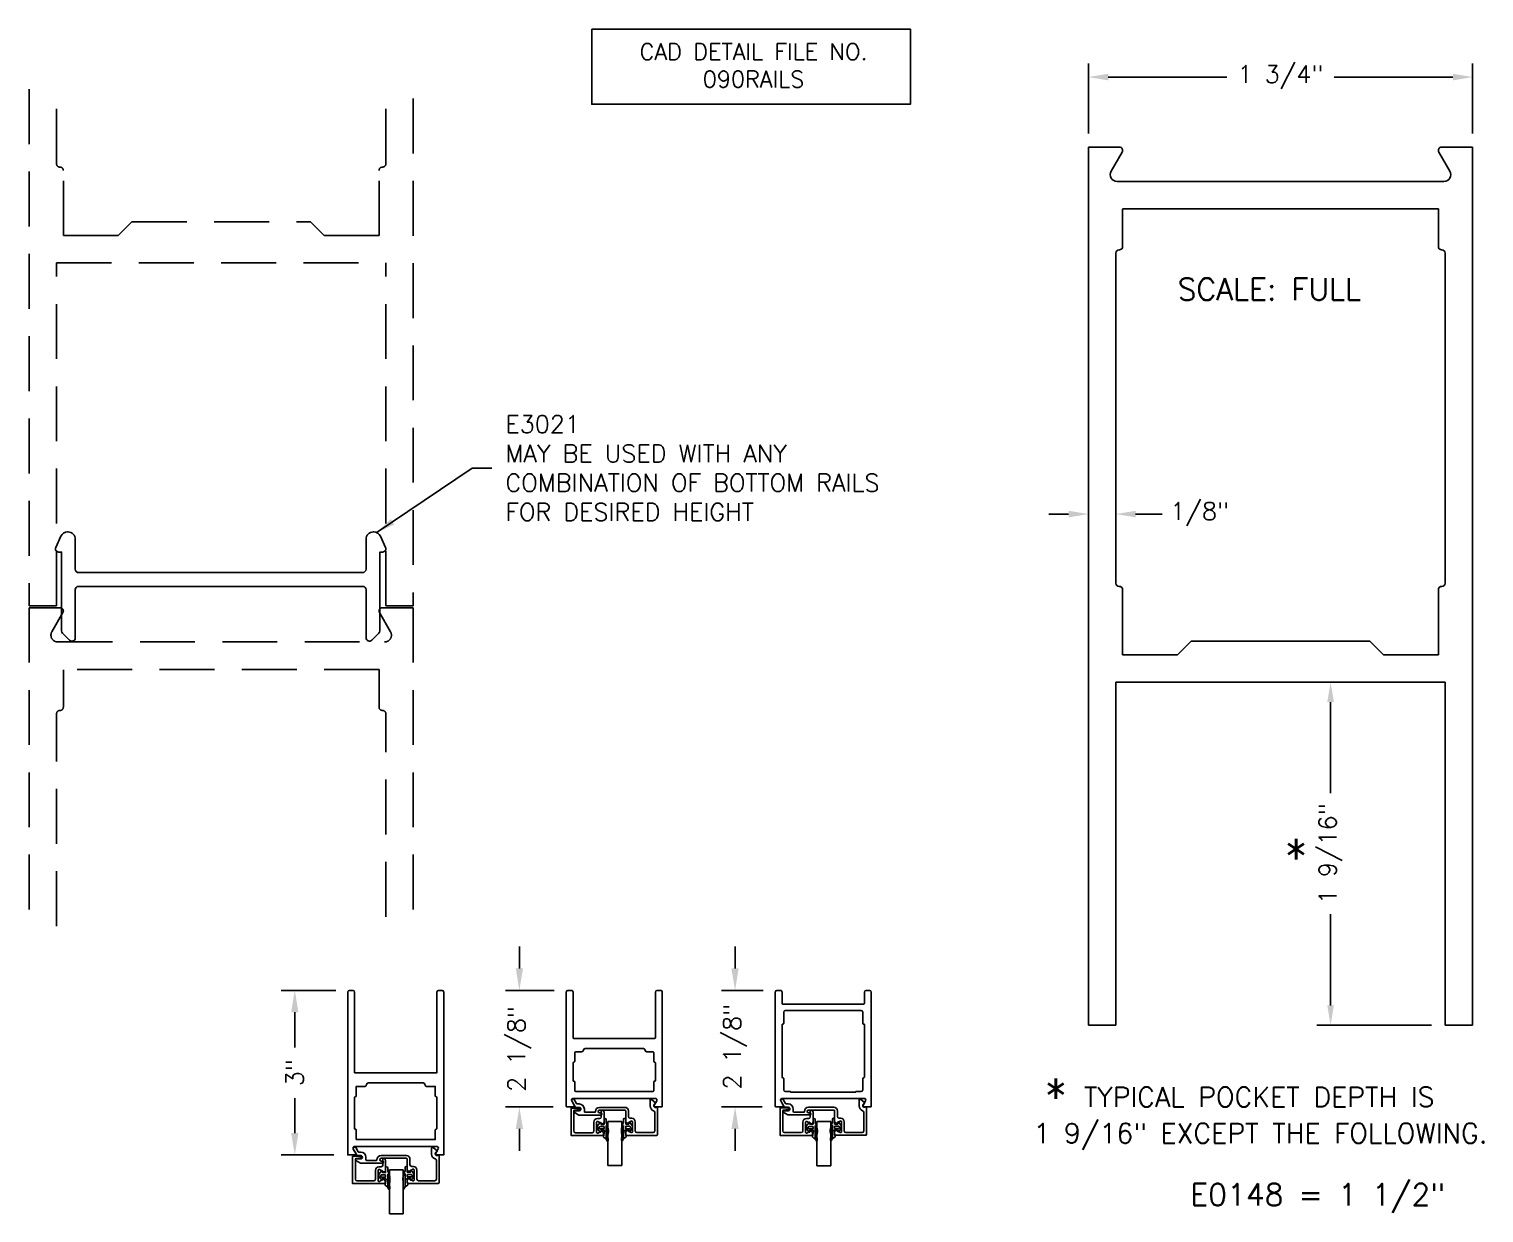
# Model space of a CAD drawing. Extents: x 0 to 130, y 0 to 90.
# Drawn here: x 63.73 to 70.35, y 35.15 to 40.55 of the extents above; entities that cross this region are included whole.
import ezdxf

# ---------------------------------------------------------------- set-up
doc = ezdxf.new("R2010")
doc.units = 0
doc.header["$MEASUREMENT"] = 0
doc.header["$PDMODE"] = 3
doc.linetypes.add('HIDDEN', pattern=[0.375, 0.25, -0.125])
doc.layers.get('0').update_dxf_attribs({"linetype": 'CONTINUOUS'})
doc.layers.get('DEFPOINTS').update_dxf_attribs({"linetype": 'CONTINUOUS'})
for name, color, linetype in [('R-ANNO-DIMS', 3, 'CONTINUOUS'), ('R-ANNO-TEXT', 6, 'CONTINUOUS'), ('R-DET1', 4, 'CONTINUOUS'), ('R-DET2', 2, 'CONTINUOUS'), ('R-DET3', 5, 'CONTINUOUS'), ('R-OTLN', 1, 'CONTINUOUS')]:
    doc.layers.add(name, color=color, linetype=linetype)
doc.styles.get("Standard").update_dxf_attribs({"font": 'simplex'})
doc.dimstyles.new('1-4SIZE', dxfattribs={"dimtxt": 0.08, "dimasz": 0.1, "dimexe": 0.0625, "dimexo": 0.0625, "dimgap": 0.062, "dimtad": 0, "dimdec": 5, "dimlfac": 4, "dimzin": 4, "dimtxsty": 'STANDARD', "dimcen": 0, "dimclrd": 256, "dimclre": 256, "dimclrt": 256, "dimazin": 3, "dimtfac": 1, "dimtdec": 5, "dimtofl": 0, "dimtmove": 0, "dimatfit": 3, "dimtolj": 1, "dimtzin": 4})
doc.dimstyles.new('1X', dxfattribs={"dimscale": 0, "dimtxt": 0.08, "dimasz": 0.09, "dimexe": 0.062, "dimexo": 0.062, "dimgap": 0.045, "dimtad": 0, "dimdec": 4, "dimzin": 4, "dimtxsty": 'STANDARD', "dimcen": 0, "dimazin": 3, "dimtp": 0.02, "dimtfac": 1, "dimtdec": 4, "dimtofl": 0, "dimtmove": 0, "dimatfit": 3, "dimtolj": 1, "dimtzin": 4})

# ---------------------------------------------------------------- blocks, each defined once
blk = doc.blocks.new('*D104')
at = {"layer": 'DEFPOINTS', "color": 0}
for p in [(70.1758, 37.5713), (69.6539, 36.0093), (70.1758, 36.0093)]:
    blk.add_point(p, dxfattribs=at)
at = {"layer": 'R-ANNO-DIMS', "color": 0}
for p, q in [((70.1138, 37.5713), (69.5919, 37.5713)), ((69.6539, 37.4813), (69.6539, 37.0657)), ((69.6539, 36.0993), (69.6539, 36.5148)), ((70.1138, 36.0093), (69.5919, 36.0093))]:
    blk.add_line(p, q, dxfattribs=at)
for points in [[(69.6389, 37.4813), (69.6689, 37.4813), (69.6539, 37.5713)], [(69.6389, 36.0993), (69.6689, 36.0993), (69.6539, 36.0093)]]:
    blk.add_solid(points, dxfattribs=at)
at = {"layer": 'R-ANNO-DIMS', "color": 0, "insert": (69.6539, 36.7903), "char_height": 0.08, "attachment_point": 5, "rotation": 90}
blk.add_mtext('\\A1;1 9/16"', dxfattribs=at)
blk = doc.blocks.new('E3021')
blk.add_lwpolyline([(0.0581, 0.428), (0.0581, 0.2913, 0.414237), (0.0741, 0.2753), (1.3665, 0.2754, 0.41419), (1.3825, 0.2914), (1.3825, 0.428, -0.414214), (1.4155, 0.461), (1.4178, 0.461, -0.293158), (1.4478, 0.4418), (1.4714, 0.3904, -0.546601), (1.4578, 0.3691), (1.4456, 0.3691), (1.4456, 0.0106, -0.198912), (1.4412, 0), (1.4087, -0.0325, -0.668179), (1.3831, -0.0219), (1.3831, 0.1972, 0.414214), (1.3675, 0.2128), (0.0731, 0.2128, 0.41419), (0.0581, 0.1978), (0.0581, -0.0219, -0.668179), (0.0325, -0.0325), (0, 0, -0.198912), (-0.0044, 0.0106), (-0.0044, 0.3691), (-0.0172, 0.3691, -0.546601), (-0.0308, 0.3904), (-0.0072, 0.4418, -0.293158), (0.0227, 0.461), (0.0251, 0.461, -0.414214)], format="xyb", close=True)
blk = doc.blocks.new('*D105')
at = {"layer": 'DEFPOINTS', "color": 0}
for p in [(66.9413, 36.1677), (67.1318, 36.1677), (67.1266, 35.6364)]:
    blk.add_point(p, dxfattribs=at)
at = {"layer": 'R-ANNO-DIMS'}
for p, q in [((66.9413, 36.2677), (66.9413, 36.3677)), ((67.0693, 36.1677), (66.8788, 36.1677)), ((67.0641, 35.6364), (66.8788, 35.6364)), ((66.9413, 35.5364), (66.9413, 35.4364))]:
    blk.add_line(p, q, dxfattribs=at)
for points in [[(66.9246, 36.2677), (66.958, 36.2677), (66.9413, 36.1677)], [(66.9246, 35.5364), (66.958, 35.5364), (66.9413, 35.6364)]]:
    blk.add_solid(points, dxfattribs=at)
at = {"layer": 'R-ANNO-DIMS', "insert": (66.9413, 35.9108), "char_height": 0.08, "attachment_point": 5, "rotation": 90}
blk.add_mtext('\\A1;2 1/8"', dxfattribs=at)
blk = doc.blocks.new('*D114')
at = {"layer": 'DEFPOINTS', "color": 0}
for p in [(65.9589, 36.1677), (66.1799, 36.1677), (66.1759, 35.6364)]:
    blk.add_point(p, dxfattribs=at)
at = {"layer": 'R-ANNO-DIMS'}
for p, q in [((65.9589, 36.2677), (65.9589, 36.3677)), ((66.1174, 36.1677), (65.8964, 36.1677)), ((66.1134, 35.6364), (65.8964, 35.6364)), ((65.9589, 35.5364), (65.9589, 35.4364))]:
    blk.add_line(p, q, dxfattribs=at)
for points in [[(65.9422, 36.2677), (65.9756, 36.2677), (65.9589, 36.1677)], [(65.9422, 35.5364), (65.9756, 35.5364), (65.9589, 35.6364)]]:
    blk.add_solid(points, dxfattribs=at)
at = {"layer": 'R-ANNO-DIMS', "insert": (65.9589, 35.9011), "char_height": 0.08, "attachment_point": 5, "rotation": 90}
blk.add_mtext('\\A1;2 1/8"', dxfattribs=at)
blk = doc.blocks.new('*D117')
at = {"layer": 'DEFPOINTS', "color": 0}
for p in [(64.9358, 36.1677), (65.1847, 36.1677), (65.1769, 35.4177)]:
    blk.add_point(p, dxfattribs=at)
at = {"layer": 'R-ANNO-DIMS'}
for p, q in [((65.1222, 36.1677), (64.8733, 36.1677)), ((64.9358, 36.0677), (64.9358, 35.908)), ((64.9358, 35.5177), (64.9358, 35.6773)), ((65.1144, 35.4177), (64.8733, 35.4177))]:
    blk.add_line(p, q, dxfattribs=at)
for points in [[(64.9191, 36.0677), (64.9525, 36.0677), (64.9358, 36.1677)], [(64.9191, 35.5177), (64.9525, 35.5177), (64.9358, 35.4177)]]:
    blk.add_solid(points, dxfattribs=at)
at = {"layer": 'R-ANNO-DIMS', "insert": (64.9358, 35.7927), "char_height": 0.08, "attachment_point": 5, "rotation": 90}
blk.add_mtext('\\A1;3"', dxfattribs=at)
blk = doc.blocks.new('E0054')
for p, q in [((-0.031, 4), (-0.031, 0)), ((-0.031, 4), (0.11, 4)), ((0.123, 3.9775), (0.0728, 3.8905)), ((1.565, 3.9775), (1.6152, 3.8905)), ((1.719, 4), (1.578, 4)), ((1.719, 4), (1.719, 0)), ((0.0996, 3.844), (1.5884, 3.844)), ((1.563, 3.719), (0.125, 3.719)), ((0.125, 3.7171), (0.125, 3.547)), ((1.563, 3.547), (1.563, 3.719)), ((0.094, 2.014), (0.094, 3.517)), ((0.11, 3.532), (0.109, 3.532)), ((1.578, 3.532), (1.579, 3.532)), ((1.594, 2.014), (1.594, 3.517)), ((0.11, 1.999), (0.109, 1.999)), ((0.11, 1.999), (0.11, 1.999)), ((1.578, 1.999), (1.579, 1.999)), ((1.578, 1.999), (1.578, 1.999)), ((0.125, 1.687), (0.125, 1.984)), ((1.563, 1.687), (1.563, 1.984)), ((0.375, 1.687), (0.437, 1.749)), ((0.437, 1.749), (1.251, 1.749)), ((1.313, 1.687), (1.251, 1.749)), ((0.125, 1.687), (0.375, 1.687)), ((1.563, 1.687), (1.313, 1.687)), ((0.094, 1.562), (1.594, 1.562)), ((0.094, 0), (0.094, 1.562)), ((1.594, 0), (1.594, 1.562)), ((-0.031, 0), (0.094, 0)), ((1.594, 0), (1.719, 0))]:
    blk.add_line(p, q)
for centre, radius, start, end in [((0.11, 3.985), 0.015, 329.47849, 90), ((1.578, 3.985), 0.015, 90, 210.52093), ((0.0996, 3.875), 0.031, 149.99992, 270.00037), ((1.5884, 3.875), 0.031, 270, 29.9998), ((0.109, 3.517), 0.015, 90, 180), ((0.11, 3.547), 0.015, 270, 0), ((1.578, 3.547), 0.015, 180, 270), ((1.579, 3.517), 0.015, 0, 90), ((0.109, 2.014), 0.015, 180, 270), ((0.11, 1.984), 0.015, 0, 90), ((1.578, 1.984), 0.015, 90, 180), ((1.579, 2.014), 0.015, 270, 0)]:
    blk.add_arc(centre, radius, start, end)
blk = doc.blocks.new('*D111')
at = {"layer": 'DEFPOINTS', "color": 0}
for p in [(68.5508, 40.3288), (68.5508, 40.0093), (70.3008, 40.0093)]:
    blk.add_point(p, dxfattribs=at)
at = {"layer": 'R-ANNO-DIMS', "color": 0}
for p, q in [((68.5508, 40.0713), (68.5508, 40.3908)), ((70.3008, 40.0713), (70.3008, 40.3908)), ((68.6408, 40.3288), (69.1808, 40.3288)), ((70.2108, 40.3288), (69.6708, 40.3288))]:
    blk.add_line(p, q, dxfattribs=at)
for points in [[(68.6408, 40.3438), (68.6408, 40.3138), (68.5508, 40.3288)], [(70.2108, 40.3438), (70.2108, 40.3138), (70.3008, 40.3288)]]:
    blk.add_solid(points, dxfattribs=at)
at = {"layer": 'R-ANNO-DIMS', "color": 0, "insert": (69.4258, 40.3288), "char_height": 0.08, "attachment_point": 5}
blk.add_mtext('\\A1;1 3/4"', dxfattribs=at)
blk = doc.blocks.new('*D112')
at = {"layer": 'DEFPOINTS', "color": 0}
for p in [(68.6758, 38.7748), (68.5508, 38.3377), (68.5508, 38.0093)]:
    blk.add_point(p, dxfattribs=at)
at = {"layer": 'R-ANNO-DIMS', "color": 0}
for p, q in [((68.6758, 38.7128), (68.6758, 38.2757)), ((68.5508, 38.0713), (68.5508, 38.3997)), ((68.4608, 38.3377), (68.3708, 38.3377)), ((68.7658, 38.3377), (68.8871, 38.3377))]:
    blk.add_line(p, q, dxfattribs=at)
for points in [[(68.4608, 38.3527), (68.4608, 38.3227), (68.5508, 38.3377)], [(68.7658, 38.3527), (68.7658, 38.3227), (68.6758, 38.3377)]]:
    blk.add_solid(points, dxfattribs=at)
at = {"layer": 'R-ANNO-DIMS', "color": 0, "insert": (69.0578, 38.3377), "char_height": 0.08, "attachment_point": 5}
blk.add_mtext('\\A1;1/8"', dxfattribs=at)
blk = doc.blocks.new('RAIL')
at = {"layer": 'R-OTLN', "linetype": 'HIDDEN'}
for p, q in [((0, 3.4308), (0, 3.7842)), ((-1.625, 3.7702), (-1.625, 1.4168)), ((-1.5, 3.4308), (-1.5, 3.7562)), ((0.125, 3.7282), (0.125, 1.4168)), ((-1.484, 3.4158), (-1.485, 3.4158)), ((-1.469, 3.1038), (-1.469, 3.4008)), ((-0.031, 3.1038), (-0.031, 3.4008)), ((-0.016, 3.4158), (-0.015, 3.4158)), ((-1.219, 3.1038), (-1.157, 3.1658)), ((-1.157, 3.1658), (-0.343, 3.1658)), ((-0.281, 3.1038), (-0.343, 3.1658)), ((-1.469, 3.1038), (-1.219, 3.1038)), ((-0.031, 3.1038), (-0.281, 3.1038)), ((-1.5, 1.4168), (-1.5, 2.9788)), ((-1.5, 2.9788), (0, 2.9788)), ((0, 1.4168), (0, 2.9788)), ((-1.625, 1.4168), (-1.5, 1.4168)), ((-1.625, 1.4082), (-1.484, 1.4082)), ((-1.625, 1.4082), (-1.625, -0.014)), ((0.125, 1.4082), (-0.016, 1.4082)), ((0, 1.4168), (0.125, 1.4168)), ((0.125, 1.4082), (0.125, -0.0701)), ((-1.471, 1.3857), (-1.5212, 1.2987)), ((-0.029, 1.3857), (0.0212, 1.2987)), ((-1.4944, 1.2522), (-0.0056, 1.2522)), ((-0.031, 1.1272), (-1.469, 1.1272)), ((-0.031, 0.9552), (-0.031, 1.1272)), ((-1.469, 1.1253), (-1.469, 0.9552)), ((-1.4835, 0.9402), (-1.485, 0.9402)), ((-0.016, 0.9402), (-0.015, 0.9402)), ((-1.5, -0.0421), (-1.5, 0.9252)), ((0, 0), (0, 0.9252))]:
    blk.add_line(p, q, dxfattribs=at)
for centre, radius, start, end in [((-1.485, 3.4308), 0.015, 180, 270), ((-1.484, 3.4008), 0.015, 0, 90), ((-0.016, 3.4008), 0.015, 90, 180), ((-0.015, 3.4308), 0.015, 270, 0), ((-1.484, 1.3932), 0.015, 329.47849, 90), ((-0.016, 1.3932), 0.015, 90, 210.52093), ((-1.4944, 1.2832), 0.031, 149.99992, 270.00037), ((-0.0056, 1.2832), 0.031, 270, 29.9998), ((-1.485, 0.9252), 0.015, 90, 179.84305), ((-1.484, 0.9552), 0.015, 270.02041, 0), ((-0.016, 0.9552), 0.015, 180, 270), ((-0.015, 0.9252), 0.015, 360, 90)]:
    blk.add_arc(centre, radius, start, end, dxfattribs=at)
blk = doc.blocks.new('S')
at = {"layer": 'R-DET2'}
for p, q in [((4.542, 7.201), (4.542, 8.004)), ((4.542, 8.004), (4.792, 8.004)), ((4.792, 7.201), (4.792, 8.004)), ((4.792, 7.201), (4.542, 7.201))]:
    blk.add_line(p, q, dxfattribs=at)
blk = doc.blocks.new('GLASS')
at = {"layer": 'R-DET2'}
blk.add_blockref('S', (-4.542, -7.201), dxfattribs=at)
blk = doc.blocks.new('QUARTER_INCH_GLASS')
at = {"layer": 'R-DET2'}
blk.add_blockref('GLASS', (0, 0), dxfattribs=at)
blk = doc.blocks.new('1-4_P0017')
at = {"layer": 'R-DET2'}
for points in [[(-0.127, 0.093), (-0.131, 0.191, -0.280474), (-0.115, 0.201, 0.169063), (-0.053, 0.132, -0.378809), (-0.045, 0.121), (-0.064, 0.016, 0.346242), (-0.054, 0), (0, 0), (0.001, 0.03, -0.608656), (0.014, 0.036), (0.047, -0.001, -0.378617), (0.047, -0.104), (0.014, -0.141, -0.608656), (0.001, -0.135), (0, -0.105), (-0.055, -0.105), (-0.055, -0.19, -1), (-0.095, -0.19), (-0.095, -0.135, -0.175364)], [(0.032, -0.051, -0.341999), (0.012, -0.066), (-0.047, -0.066, -0.414214), (-0.055, -0.058), (-0.055, -0.029, -0.414214), (-0.047, -0.021), (0.012, -0.021, -0.341999), (0.032, -0.036, -0.127017)]]:
    blk.add_lwpolyline(points, format="xyb", close=True, dxfattribs=at)
blk.add_lwpolyline([(-0.095, -0.082), (-0.094, 0.158)], dxfattribs=at)

msp = doc.modelspace()

# ---------------------------------------------------------------- linework, layer by layer
at = {"layer": 'R-ANNO-TEXT'}
msp.add_lwpolyline([(66.2888845, 40.5473262), (67.7403645, 40.5473262), (67.7403645, 40.2052634), (66.2888845, 40.2052634)], close=True, dxfattribs=at)
at = {"layer": 'R-DET1'}
for points in [[(66.3240404, 35.6346036), (66.4392914, 35.6346036, -0.414213562), (66.4555414, 35.6183536), (66.4555414, 35.5928503, 0.414213562), (66.4632914, 35.5851003), (66.4705414, 35.5851003, -0.414213562), (66.4867914, 35.5688503), (66.4867914, 35.5273538, 0.414213562), (66.4945414, 35.5196038), (66.5680402, 35.5196038, 0.414213562), (66.5757902, 35.5273538), (66.5757902, 35.6116139, 0.325662735), (66.5704152, 35.618991, -0.325662735), (66.5542904, 35.6411223), (66.5542904, 35.6682172, -0.637070261), (66.5604509, 35.6710899), (66.5786111, 35.6558516, -0.477972516), (66.5785369, 35.6519615), (66.5735177, 35.6480663, 0.869067982), (66.5811455, 35.6347472), (66.5848631, 35.636233, -0.530508765), (66.5882909, 35.6339116), (66.5882909, 35.5108531, -0.414213562), (66.5845409, 35.5071031), (66.4467904, 35.5071031, -0.414213562), (66.4430404, 35.5108531), (66.4430404, 35.5214774, -0.577359029), (66.4546656, 35.528189), (66.4686653, 35.5201058, 0.577359029), (66.4742904, 35.5233533), (66.4742904, 35.5688501, 0.577341172), (66.4686655, 35.5720977), (66.4546652, 35.5640152, -0.577341172), (66.4430404, 35.570727), (66.4430404, 35.6183538, 0.414213562), (66.4392904, 35.6221038), (66.3240411, 35.6221038, 1), (66.3240411, 35.6096031), (66.3295418, 35.6096031, -1), (66.3295418, 35.5996038), (66.2302911, 35.5996038), (66.2086362, 35.6121059, -0.767330831), (66.2105112, 35.6191036), (66.2314237, 35.6191036, 1.005703952), (66.2315116, 35.6346031), (66.2167616, 35.6346036, -0.267946165), (66.2135141, 35.6364787), (66.1973488, 35.6644793, -0.999975343), (66.2081735, 35.6707289), (66.2189997, 35.6519785, 0.267942353), (66.2222472, 35.6501036), (66.2315123, 35.6501036, -0.414213562), (66.2547623, 35.6268536), (66.2547623, 35.6158536, 0.414213562), (66.2585122, 35.6121036), (66.3015407, 35.6121036, 0.414211935), (66.3052907, 35.6158535, -0.414211935), (66.3240411, 35.6346038)], [(67.2759548, 35.6349375), (67.3912057, 35.6349375, -0.414213562), (67.4074557, 35.6186875), (67.4074557, 35.5931842, 0.414213562), (67.4152057, 35.5854342), (67.4224557, 35.5854342, -0.414213562), (67.4387057, 35.5691842), (67.4387057, 35.5276877, 0.414213562), (67.4464557, 35.5199377), (67.5199545, 35.5199377, 0.414213562), (67.5277045, 35.5276877), (67.5277045, 35.6119478, 0.325662735), (67.5223295, 35.6193249, -0.325662735), (67.5062047, 35.6414562), (67.5062047, 35.6685511, -0.637070261), (67.5123652, 35.6714238), (67.5305254, 35.6561855, -0.477972516), (67.5304512, 35.6522954), (67.525432, 35.6484002, 0.869067982), (67.5330598, 35.6350811), (67.5367774, 35.6365669, -0.530508765), (67.5402052, 35.6342455), (67.5402052, 35.511187, -0.414213562), (67.5364552, 35.507437), (67.3987047, 35.507437, -0.414213562), (67.3949547, 35.511187), (67.3949547, 35.5218113, -0.577359029), (67.4065799, 35.5285229), (67.4205796, 35.5204396, 0.577359029), (67.4262047, 35.5236872), (67.4262047, 35.569184, 0.577341172), (67.4205798, 35.5724316), (67.4065795, 35.5643491, -0.577341172), (67.3949547, 35.5710609), (67.3949547, 35.6186877, 0.414213562), (67.3912047, 35.6224377), (67.2759554, 35.6224377, 1), (67.2759554, 35.609937), (67.2814561, 35.609937, -1), (67.2814561, 35.5999377), (67.1822054, 35.5999377), (67.1605505, 35.6124398, -0.767330831), (67.1624255, 35.6194375), (67.183338, 35.6194375, 1.005703952), (67.1834259, 35.634937), (67.1686759, 35.6349375, -0.267946165), (67.1654284, 35.6368126), (67.1492631, 35.6648132, -0.999975343), (67.1600878, 35.6710628), (67.170914, 35.6523124, 0.267942353), (67.1741615, 35.6504375), (67.1834266, 35.6504375, -0.414213562), (67.2066766, 35.6271875), (67.2066766, 35.6161875, 0.414213562), (67.2104265, 35.6124375), (67.253455, 35.6124375, 0.414211935), (67.257205, 35.6161874, -0.414211935), (67.2759554, 35.6349377)], [(66.3348644, 35.6204904, 0.455991135), (66.3311514, 35.6162153), (66.3319604, 35.6104904), (66.3319609, 35.5912307, -0.414213562), (66.3242109, 35.5834807), (66.3145079, 35.5834807, 0.415734722), (66.2982107, 35.5671937), (66.2982104, 35.5269903, -0.414213562), (66.2904604, 35.5192403), (66.2144612, 35.5192403, -0.414213562), (66.2067112, 35.5269903), (66.2067104, 35.617917, -0.378866886), (66.2100034, 35.6216391), (66.2314177, 35.6242684, 0.940707348), (66.2309607, 35.6317404), (66.1942109, 35.6317404), (66.1942109, 35.5067404), (66.3419608, 35.5067404), (66.3419612, 35.518567, 0.57735031), (66.3303362, 35.5252787), (66.3163357, 35.5171958, -0.577349948), (66.3107107, 35.5204434), (66.3107107, 35.5672308, -0.577350059), (66.3163357, 35.5704783), (66.3328357, 35.5609521, 0.577353927), (66.3444608, 35.5676637), (66.3444608, 35.6127403, 0.414211281), (66.3367108, 35.6204904), (66.3348644, 35.6204904)], [(67.2867787, 35.6208242, 0.455991135), (67.2830657, 35.6165491), (67.2838747, 35.6108243), (67.2838752, 35.5915646, -0.414213562), (67.2761252, 35.5838146), (67.2664222, 35.5838146, 0.415734722), (67.250125, 35.5675275), (67.2501247, 35.5273242, -0.414213562), (67.2423747, 35.5195742), (67.1663755, 35.5195742, -0.414213562), (67.1586255, 35.5273242), (67.1586247, 35.6182509, -0.378866886), (67.1619177, 35.6219729), (67.183332, 35.6246023, 0.940707348), (67.182875, 35.6320743), (67.1461252, 35.6320743), (67.1461252, 35.5070743), (67.2938751, 35.5070743), (67.2938755, 35.5189009, 0.57735031), (67.2822505, 35.5256126), (67.26825, 35.5175297, -0.577349948), (67.262625, 35.5207773), (67.262625, 35.5675646, -0.577350059), (67.26825, 35.5708122), (67.28475, 35.5612859, 0.577353927), (67.2963751, 35.5679976), (67.2963751, 35.6130742, 0.414211281), (67.2886251, 35.6208242), (67.2867787, 35.6208242)], [(65.3290736, 35.4150523), (65.4443246, 35.4150523, -0.414213562), (65.4605746, 35.3988023), (65.4605746, 35.373299, 0.414213562), (65.4683246, 35.365549), (65.4755746, 35.365549, -0.414213562), (65.4918246, 35.349299), (65.4918246, 35.3078025, 0.414213562), (65.4995746, 35.3000525), (65.5730733, 35.3000525, 0.414213562), (65.5808233, 35.3078025), (65.5808233, 35.3920626, 0.325662735), (65.5754484, 35.3994397, -0.325662735), (65.5593236, 35.421571), (65.5593236, 35.4486659, -0.637070261), (65.565484, 35.4515386), (65.5836443, 35.4363003, -0.477972516), (65.5835701, 35.4324102), (65.5785509, 35.428515, 0.869067982), (65.5861787, 35.4151959), (65.5898963, 35.4166818, -0.530508765), (65.5933241, 35.4143603), (65.5933241, 35.2913018, -0.414213562), (65.5895741, 35.2875518), (65.4518236, 35.2875518, -0.414213562), (65.4480736, 35.2913018), (65.4480736, 35.3019261, -0.577359029), (65.4596988, 35.3086377), (65.4736985, 35.3005545, 0.577359029), (65.4793236, 35.303802), (65.4793236, 35.3492988, 0.577341172), (65.4736987, 35.3525464), (65.4596984, 35.3444639, -0.577341172), (65.4480736, 35.3511757), (65.4480736, 35.3988025, 0.414213562), (65.4443236, 35.4025525), (65.3290742, 35.4025525, 1), (65.3290742, 35.3900518), (65.334575, 35.3900518, -1), (65.334575, 35.3800525), (65.2353242, 35.3800525), (65.2136694, 35.3925547, -0.767330831), (65.2155444, 35.3995523), (65.2364569, 35.3995523, 1.005703952), (65.2365448, 35.4150518), (65.2217947, 35.4150523, -0.267946165), (65.2185472, 35.4169274), (65.202382, 35.444928, -0.999975343), (65.2132066, 35.4511777), (65.2240329, 35.4324272, 0.267942353), (65.2272804, 35.4305523), (65.2365455, 35.4305523, -0.414213562), (65.2597955, 35.4073023), (65.2597955, 35.3963023, 0.414213562), (65.2635454, 35.3925523), (65.3065739, 35.3925523, 0.414211935), (65.3103239, 35.3963023, -0.414211935), (65.3290742, 35.4150525)], [(65.3398976, 35.4009391, 0.455991135), (65.3361846, 35.396664), (65.3369936, 35.3909391), (65.3369941, 35.3716794, -0.414213562), (65.3292441, 35.3639294), (65.3195411, 35.3639294, 0.415734722), (65.3032438, 35.3476424), (65.3032436, 35.3074391, -0.414213562), (65.2954936, 35.2996891), (65.2194943, 35.2996891, -0.414213562), (65.2117443, 35.3074391), (65.2117436, 35.3983657, -0.378866886), (65.2150366, 35.4020878), (65.2364508, 35.4047171, 0.940707348), (65.2359938, 35.4121891), (65.1992441, 35.4121891), (65.1992441, 35.2871891), (65.3469939, 35.2871891), (65.3469943, 35.2990157, 0.57735031), (65.3353693, 35.3057274), (65.3213688, 35.2976445, -0.577349948), (65.3157438, 35.3008921), (65.3157438, 35.3476795, -0.577350059), (65.3213688, 35.3509271), (65.3378688, 35.3414008, 0.577353927), (65.349494, 35.3481124), (65.3494939, 35.393189, 0.414211281), (65.3417439, 35.4009391), (65.3398976, 35.4009391)]]:
    msp.add_lwpolyline(points, format="xyb", dxfattribs=at)
at = {"layer": 'R-OTLN', "linetype": 'CONTINUOUS'}
for points in [[(65.1769329, 36.1599236), (65.1769329, 35.4176736), (65.2116829, 35.4176736, 0.577350115), (65.2149305, 35.4232986), (65.2022289, 35.4452986, -0.577350115), (65.2089406, 35.4569235), (65.5824253, 35.4569235, -0.577350115), (65.589137, 35.4452986), (65.5764354, 35.4232986, 0.577350115), (65.579683, 35.4176736), (65.6144329, 35.4176736), (65.6144329, 36.1599236, 0.414213562), (65.6066829, 36.1676736), (65.5909329, 36.1676736, 0.414213562), (65.5831829, 36.1599236), (65.5831829, 35.7926736), (65.2081829, 35.7926736), (65.2081829, 36.1599236, 0.414213562), (65.2004329, 36.1676736), (65.1846829, 36.1676736, 0.414213562)], [(66.2034323, 35.9526736, 0.414213562), (66.2071823, 35.9489236), (66.5746823, 35.9489236, 0.414213562), (66.5784323, 35.9526736), (66.5784323, 36.1599236, -0.412903226), (66.5861823, 36.1676736), (66.6019323, 36.1676736, -0.416132723), (66.6096823, 36.1599236), (66.6096823, 35.6401736, -0.420015868), (66.6059323, 35.6364236), (66.5749323, 35.6364236, -0.574765188), (66.5716823, 35.6420236), (66.5842573, 35.6637986, 0.577921738), (66.5775323, 35.6754236), (66.2043323, 35.6754236, 0.576846629), (66.1976323, 35.6637986), (66.2101823, 35.6420236, -0.581431505), (66.2069323, 35.6364236), (66.1759323, 35.6364236, -0.420015868), (66.1721823, 35.6401736), (66.1721823, 36.1599236, -0.412903226), (66.1799323, 36.1676736), (66.1956823, 36.1676736, -0.416132723), (66.2034323, 36.1599236)], [(67.1265993, 35.6364238), (67.1588492, 35.6364238, 0.577349083), (67.1620968, 35.6420488), (67.1495395, 35.6637989, -0.577349083), (67.1562512, 35.6754238), (67.3428493, 35.6754238), (67.5294474, 35.6754238, -0.57735052), (67.5361591, 35.6637988), (67.5236017, 35.6420488, 0.57735052), (67.5268493, 35.6364238), (67.5590993, 35.6364238, 0.414213562), (67.5615993, 35.6389238), (67.5615993, 36.1599239, 0.414213562), (67.5538493, 36.1676739), (67.5380993, 36.1676739, 0.414213562), (67.5303493, 36.1599239), (67.5303493, 36.1076739, -0.414213562), (67.5278493, 36.1051739), (67.3428493, 36.1051739), (67.1578493, 36.1051739, -0.414213562), (67.1553493, 36.1076739), (67.1553493, 36.1599239, 0.414218211), (67.1475993, 36.1676739), (67.1318493, 36.1676736, 0.414190752), (67.1240993, 36.1599239), (67.1240993, 35.6389238, 0.414213562)], [(67.1553493, 35.7729239, 0.414213562), (67.1590993, 35.7691739), (67.1593493, 35.7691738, -0.414213562), (67.1630993, 35.7654238), (67.1630993, 35.7144238, 0.414213562), (67.1708493, 35.7066738), (67.1943493, 35.7066738), (67.1943493, 35.7041738), (67.3428493, 35.7041738), (67.4913493, 35.7041738), (67.4913493, 35.7066738), (67.5148493, 35.7066738, 0.414213562), (67.5225993, 35.7144238), (67.5225993, 35.7654238, -0.414218276), (67.5263493, 35.7691738), (67.5265993, 35.7691738, 0.41419942), (67.5303493, 35.7729239), (67.5303493, 36.0114239, 0.414213562), (67.5278493, 36.0139239), (67.5250993, 36.0139239, -0.414213562), (67.5225993, 36.0164239), (67.5225993, 36.0686739, 0.414213562), (67.5148493, 36.0764239), (67.3428493, 36.0764239), (67.1708493, 36.0764239, 0.414213562), (67.1630993, 36.0686739), (67.1630993, 36.0164239, -0.414213562), (67.1605993, 36.0139239), (67.1578493, 36.0139239, 0.414213562), (67.1553493, 36.0114239)], [(66.5314573, 35.8950486), (66.5314573, 35.8950486, 0.390354174), (66.5237323, 35.9021736), (66.2581323, 35.9021736, 0.387119175), (66.2504073, 35.8950486, -0.390615295), (66.2426823, 35.8879236), (66.2149323, 35.8879236, 0.414213562), (66.2111823, 35.8841736), (66.2111823, 35.8446736, -0.420015868), (66.2074323, 35.8409236), (66.2071823, 35.8409236, 0.413333333), (66.2034323, 35.8371736), (66.2034323, 35.7571736, 0.420015868), (66.2071823, 35.7534236), (66.2074323, 35.7534236, -0.413333333), (66.2111823, 35.7496736), (66.2111823, 35.7104236, 0.414213562), (66.2149323, 35.7066736), (66.5669323, 35.7066736, 0.414213562), (66.5706823, 35.7104236), (66.5706823, 35.7496736, -0.413333333), (66.5744323, 35.7534236), (66.5746823, 35.7534236, 0.420015868), (66.5784323, 35.7571736), (66.5784323, 35.8371736, 0.413333333), (66.5746823, 35.8409236), (66.5744323, 35.8409236, -0.420015868), (66.5706823, 35.8446736), (66.5706823, 35.8841736, 0.414213562), (66.5669323, 35.8879236), (66.5391823, 35.8879236, -0.390615295)]]:
    msp.add_lwpolyline(points, format="xyb", close=True, dxfattribs=at)
msp.add_lwpolyline([(65.215933, 35.4881735), (65.5754329, 35.4881735), (65.5754329, 35.5311735, -0.424012536), (65.5793079, 35.5349214, 0.424012536), (65.5831829, 35.5386694), (65.5831829, 35.6798028, 0.424012536), (65.5793079, 35.6835507, -0.424012536), (65.5754329, 35.6872986), (65.5754329, 35.7304236), (65.5364329, 35.7304236, -0.414213562), (65.5286829, 35.7381736), (65.5286829, 35.7381736, 0.414213562), (65.5209329, 35.7459236), (65.2704329, 35.7459236, 0.414213562), (65.2626829, 35.7381736, -0.414213562), (65.2549329, 35.7304236), (65.2159329, 35.7304236), (65.2159329, 35.6872986, -0.424012536), (65.2120579, 35.6835506, 0.424012536), (65.2081829, 35.6798027), (65.2081829, 35.5386694, 0.424012536), (65.2120579, 35.5349214, -0.424012536), (65.2159329, 35.5311735), (65.2159329, 35.4881735)], format="xyb", dxfattribs=at)

# ---------------------------------------------------------------- block references
at = {"layer": 'R-DET2'}
msp.add_blockref('RAIL', (65.3506198, 36.5028321), dxfattribs=at)
at = {"layer": 'R-DET2', "xscale": 0.25, "yscale": 0.25, "zscale": 0.25}
for p in [(66.3623954, 35.3690697), (67.3143482, 35.3690409), (65.367709, 35.1495184)]:
    msp.add_blockref('QUARTER_INCH_GLASS', p, dxfattribs=at)
at = {"layer": 'R-DET3'}
msp.add_blockref('E3021', (63.8777829, 37.7955262), dxfattribs=at)
at = {"layer": 'R-DET3', "yscale": 0.25, "zscale": 0.25, "rotation": 180}
for p, xscale in [((66.3307108, 35.5308834), 0.25), ((66.4567904, 35.5321752), -0.25), ((67.2826251, 35.5312173), 0.25), ((67.4087047, 35.5325091), -0.25), ((65.335744, 35.3113321), 0.25), ((65.4618236, 35.312624), -0.25)]:
    msp.add_blockref('1-4_P0017', p, dxfattribs=dict(at, xscale=xscale))
at = {"layer": 'R-OTLN'}
msp.add_blockref('E0054', (68.5818257, 36.0092632), dxfattribs=at)

# ---------------------------------------------------------------- texts
at = {"layer": 'R-ANNO-DIMS'}
msp.add_text('*', height=0.1640625, dxfattribs=at).set_placement((69.4403483, 36.6940571))
at = {"layer": 'R-ANNO-TEXT'}
for s, height, p in [('SCALE: FULL', 0.1, (68.9572232, 39.3122224)), ('*', 0.1640625, (68.3458487, 35.60263)), ('TYPICAL POCKET DEPTH IS', 0.09, (68.529922, 35.6371653)), ('1 9/16" EXCEPT THE FOLLOWING.', 0.09, (68.3002852, 35.4718356)), ('E0148 = 1 1/2"', 0.1, (69.0150914, 35.187214))]:
    msp.add_text(s, height=height, dxfattribs=at).set_placement(p)
at = {"layer": 'R-ANNO-TEXT', "insert": (67.0255668, 40.4817435), "char_height": 0.075, "width": 1.875, "attachment_point": 2}
msp.add_mtext('CAD DETAIL FILE NO.\\P090RAILS', dxfattribs=at)
at = {"layer": 'R-ANNO-TEXT', "insert": (65.8952436, 38.5471297), "char_height": 0.08, "attachment_point": 4}
msp.add_mtext('E3021\\PMAY BE USED WITH ANY \\PCOMBINATION OF BOTTOM RAILS\\PFOR DESIRED HEIGHT', dxfattribs=at)

# ---------------------------------------------------------------- dimensions: what is measured, and where the dimension line sits
at = {"layer": 'R-ANNO-DIMS'}
for base, p1, p2, picture, middle in [((68.5508257, 40.3287628), (70.3008247, 40.0092633), (68.5508257, 40.0092633), '*D111', (69.4258252, 40.3287628)), ((68.5508257, 38.3376862), (68.6758257, 38.7747638), (68.5508257, 38.0092633), '*D112', (69.0578257, 38.3376862))]:
    dim = msp.add_linear_dim(base=base, p1=p1, p2=p2, dimstyle='1X', override={"dimscale": 1, "dimpost": '"'}, dxfattribs=at)
    dim.commit()
    dim.dimension.update_dxf_attribs({"geometry": picture, "text_midpoint": middle, "dimtype": 160})
for base, p1, p2, dimstyle, override, picture, middle in [((69.6538945, 36.0092633), (70.1758247, 37.5712633), (70.1758247, 36.0092633), '1X', {"dimscale": 1, "dimpost": '"'}, '*D104', (69.6538945, 36.7902633)), ((65.9588999, 36.1676736), (66.1759323, 35.6364236), (66.1799323, 36.1676736), '1-4SIZE', {"dimpost": '"'}, '*D114', (65.9588999, 35.9011301)), ((66.9412979, 36.1676736), (67.1265993, 35.6364238), (67.1318493, 36.1676736), '1-4SIZE', {"dimpost": '"'}, '*D105', (66.9412979, 35.910755))]:
    dim = msp.add_linear_dim(base=base, p1=p1, p2=p2, angle=90, dimstyle=dimstyle, override=override, dxfattribs=at)
    dim.commit()
    dim.dimension.update_dxf_attribs({"geometry": picture, "text_midpoint": middle, "dimtype": 160})
dim = msp.add_linear_dim(base=(64.935816, 36.1676736), p1=(65.1769329, 35.4176736), p2=(65.1846829, 36.1676736), angle=90, dimstyle='1-4SIZE', override={"dimpost": '"'}, dxfattribs=at)
dim.commit()
dim.dimension.update_dxf_attribs({"geometry": '*D117', "text_midpoint": (64.935816, 35.7926736)})

# ---------------------------------------------------------------- leaders
at = {"layer": 'R-ANNO-TEXT'}
msp.add_leader([(65.3064535, 38.2520197), (65.7432436, 38.5471297), (65.8332436, 38.5471297)], dimstyle='1X', override={"dimscale": 1}, dxfattribs=at)

doc.saveas('drawing.dxf')
